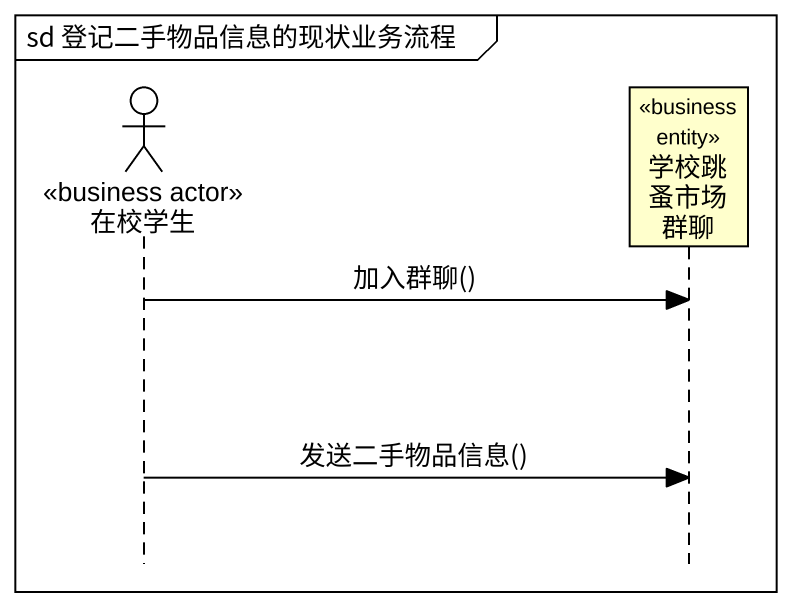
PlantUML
@startuml
mainframe sd 登记二手物品信息的现状业务流程
hide footbox
actor 在校学生 <<business actor>>
participant 学校跳蚤市场群聊 <<business entity>>

在校学生 -> 学校跳蚤市场群聊 : 加入群聊()
在校学生 -> 学校跳蚤市场群聊 : 发送二手物品信息()
@enduml
